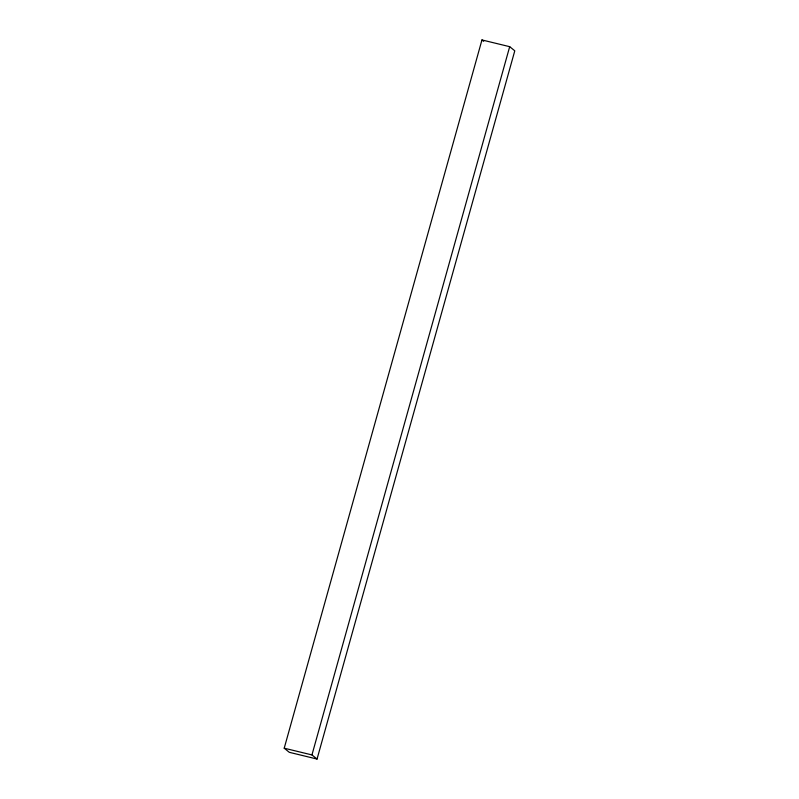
<?xml version="1.0" encoding="UTF-8"?>
<svg xmlns="http://www.w3.org/2000/svg" width="799" height="799" viewBox="0 0 799 799"><rect width="100%" height="100%" fill="white"/><g stroke="black" fill="none" stroke-linecap="round" stroke-linejoin="round"><path stroke-width="1.2" d="M284.214 748.194L481.957 39.95L509.692 46.682L514.786 50.806L317.043 759.05L289.308 752.318L284.214 748.194L311.95 754.925L317.043 759.05M311.95 754.925L509.692 46.682M481.957 39.95L483.655 41.328"/></g></svg>
